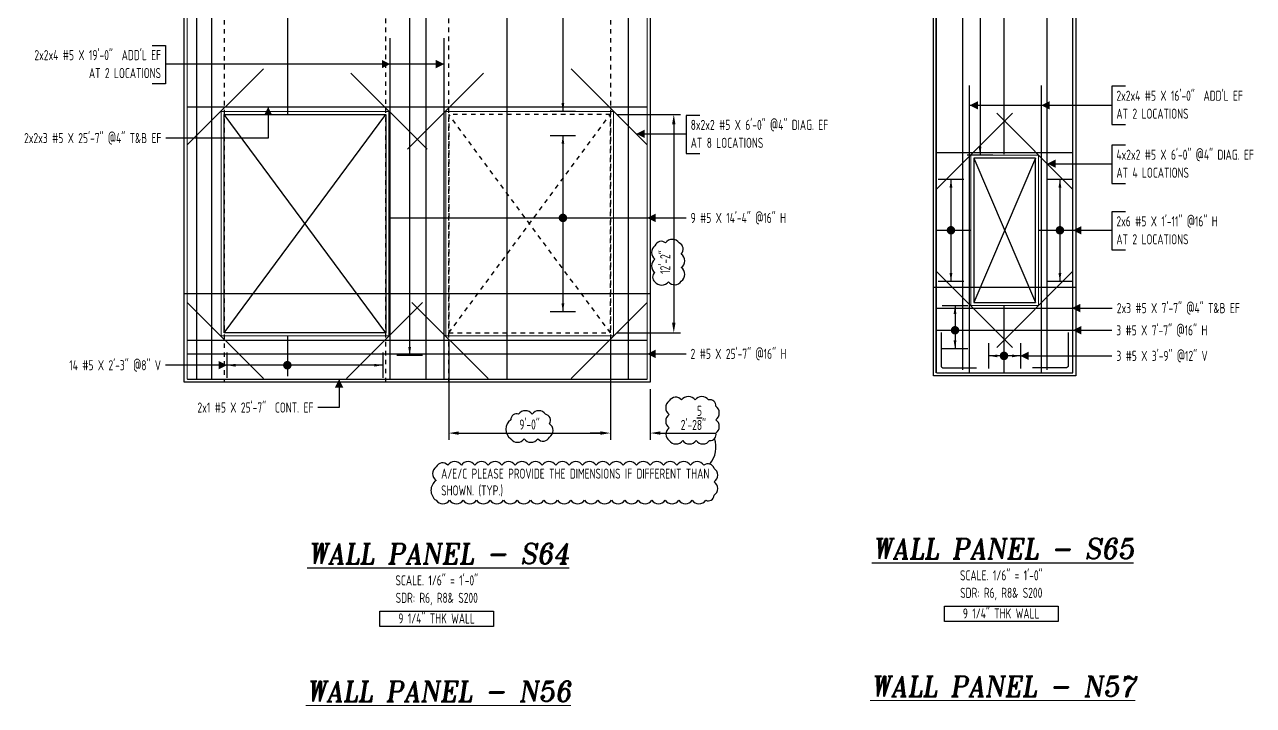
# Model space of a CAD drawing. Header units: inches. Extents: x -3675 to 38568, y -2433 to 4174.
# Drawn here: x 22788 to 23609, y -671 to -216 of the extents above; entities that cross this region are included whole.
import ezdxf
from ezdxf.enums import TextEntityAlignment as Align

# ---------------------------------------------------------------- set-up
doc = ezdxf.new("R2010")
doc.units = ezdxf.units.IN
doc.header["$MEASUREMENT"] = 0
doc.linetypes.add('HIDDEN', pattern=[6, 3, -3])
doc.layers.get('0').update_dxf_attribs({"linetype": 'CONTINUOUS'})
doc.layers.get('Defpoints').update_dxf_attribs({"linetype": 'CONTINUOUS'})
for name, color, linetype in [('0-25', 7, 'CONTINUOUS'), ('0-25TEXT', 7, 'CONTINUOUS'), ('0-35', 3, 'CONTINUOUS'), ('0-35TEXT', 3, 'CONTINUOUS'), ('0-50', 10, 'CONTINUOUS'), ('BAR-LBL', 2, 'CONTINUOUS'), ('DETAIL', 83, 'CONTINUOUS'), ('Hatch', 253, 'CONTINUOUS'), ('hidden', 7, 'HIDDEN'), ('RANGELAY', 7, 'CONTINUOUS'), ('REBARS', 4, 'CONTINUOUS')]:
    doc.layers.add(name, color=color, linetype=linetype)
doc.layers.add('COVER', color=6, linetype='CONTINUOUS', lineweight=0, plot=False)
doc.styles.add('AR', font='ARCHQUIK.shx', dxfattribs={"width": 0.8})
doc.styles.add('ROMANT', font='romant')
doc.dimstyles.new('CADS_DIM_48', dxfattribs={"dimscale": 48, "dimtxt": 0.09375, "dimasz": 0.09375, "dimexe": 0.0625, "dimexo": 0.0625, "dimgap": 0.09375, "dimtad": 0, "dimtih": 1, "dimtoh": 1, "dimzin": 1, "dimdsep": 46, "dimlunit": 4, "dimtxsty": 'AR', "dimblk": 'CLOSED', "dimcen": 0.1875, "dimadec": 0, "dimazin": 0, "dimtfac": 1, "dimtofl": 0, "dimtmove": 0, "dimatfit": 1, "dimldrblk": 'DOTBLANK', "dimfxl": 1, "dimtzin": 0, "dimarcsym": 0})

# ---------------------------------------------------------------- blocks, each defined once
blk = doc.blocks.new('leadrblk')
blk.add_lwpolyline([(0, 0, 0, 1, 0), (1, 0, 1, 1, 0)], format="xyseb")
blk = doc.blocks.new('*D103')
at = {"layer": 'Defpoints', "color": 0, "transparency": 16777216}
for p in [(23071.61, -422.25), (23179.61, -422.25), (23179.61, -489.22)]:
    blk.add_point(p, dxfattribs=at)
at = {"layer": 'DETAIL', "color": 0, "lineweight": -2, "transparency": 16777216}
for p, q in [((23071.61, -426.75), (23071.61, -493.72)), ((23179.61, -426.75), (23179.61, -493.72)), ((23078.36, -489.22), (23172.86, -489.22))]:
    blk.add_line(p, q, dxfattribs=at)
at = {"layer": 'DETAIL', "color": 0, "transparency": 16777216}
for points in [[(23078.36, -488.1), (23078.36, -490.35), (23071.61, -489.22)], [(23172.86, -488.1), (23172.86, -490.35), (23179.61, -489.22)]]:
    blk.add_solid(points, dxfattribs=at)
at = {"layer": 'DETAIL', "color": 0, "transparency": 16777216, "insert": (23125.61, -483.48), "char_height": 6.75, "attachment_point": 5, "style": 'AR'}
blk.add_mtext('9\'-0"', dxfattribs=at)
blk = doc.blocks.new('_DotBlank')
at = {"layer": '0-35', "color": 0, "lineweight": -2}
blk.add_line((-0.5, 0), (-1, 0), dxfattribs=at)
blk.add_circle((0, 0), 0.5, dxfattribs=at)
blk = doc.blocks.new('*D104')
at = {"layer": 'Defpoints', "color": 0, "transparency": 16777216}
for p in [(23179.61, -455.25), (23206.23, -455.25), (23206.23, -489.17)]:
    blk.add_point(p, dxfattribs=at)
at = {"layer": 'DETAIL', "color": 0, "lineweight": -2, "transparency": 16777216}
for p, q in [((23179.61, -459.75), (23179.61, -493.67)), ((23206.23, -459.75), (23206.23, -493.67)), ((23172.86, -489.17), (23166.11, -489.17)), ((23212.98, -489.17), (23250.3, -489.17))]:
    blk.add_line(p, q, dxfattribs=at)
at = {"layer": 'DETAIL', "color": 0, "transparency": 16777216}
for points in [[(23172.86, -488.04), (23172.86, -490.29), (23179.61, -489.17)], [(23212.98, -488.04), (23212.98, -490.29), (23206.23, -489.17)]]:
    blk.add_solid(points, dxfattribs=at)
at = {"layer": 'DETAIL', "color": 0, "transparency": 16777216, "insert": (23235.01, -479.04), "char_height": 6.75, "attachment_point": 5, "style": 'AR'}
blk.add_mtext('2\'-2{\\H1.000000x;\\S5/8;}"', dxfattribs=at)
blk = doc.blocks.new('*D105')
at = {"layer": 'Defpoints', "color": 0, "transparency": 16777216}
for p in [(23179.61, -276.25), (23179.61, -422.25), (23221.92, -422.25)]:
    blk.add_point(p, dxfattribs=at)
at = {"layer": 'DETAIL', "color": 0, "lineweight": -2, "transparency": 16777216}
for p, q in [((23184.11, -276.25), (23226.42, -276.25)), ((23221.92, -283), (23221.92, -415.5)), ((23184.11, -422.25), (23226.42, -422.25))]:
    blk.add_line(p, q, dxfattribs=at)
at = {"layer": 'DETAIL', "color": 0, "transparency": 16777216}
for points in [[(23220.8, -283), (23223.05, -283), (23221.92, -276.25)], [(23220.8, -415.5), (23223.05, -415.5), (23221.92, -422.25)]]:
    blk.add_solid(points, dxfattribs=at)
at = {"layer": 'DETAIL', "color": 0, "transparency": 16777216, "insert": (23216.18, -374.94), "char_height": 6.75, "attachment_point": 5, "rotation": 90, "style": 'AR'}
blk.add_mtext('12\'-2"', dxfattribs=at)
blk = doc.blocks.new('*U1183', base_point=(23442.12, -403.95))
at = {"layer": 'REBARS', "color": 0}
blk.add_lwpolyline([(23442.43, -403.95), (23442.43, -448.95)], dxfattribs=at)
blk = doc.blocks.new('rendmark')
at = {"color": 4}
blk.add_line((0, -3), (0, 3), dxfattribs=at)
blk = doc.blocks.new('rarrow')
at = {"color": 7}
blk.add_solid([(2, -0.33), (2, 0.33), (0, 0)], dxfattribs=at)
blk = doc.blocks.new('*U1814', base_point=(23453.38, -437.61))
at = {"layer": 'RANGELAY'}
blk.add_line((23453.38, -437.61), (23432.38, -437.61), dxfattribs=at)
at = {"layer": 'RANGELAY', "xscale": 2.834645669291339, "yscale": 2.834645669291339}
for name, p, rotation in [('rendmark', (23432.38, -437.61), 359.999996929531), ('rendmark', (23453.38, -437.61), 180), ('rarrow', (23432.38, -437.61), 359.999996929531), ('rarrow', (23453.38, -437.61), 180)]:
    blk.add_blockref(name, p, dxfattribs=dict(at, rotation=rotation))
blk = doc.blocks.new('VPM75AE82')
at = {"const_width": 1}
blk.add_lwpolyline([(-0.5, 0, 1), (0.5, 0, 1)], format="xyb", close=True, dxfattribs=at)
blk = doc.blocks.new('*U1184', base_point=(23397.5, -448.64))
at = {"layer": 'REBARS', "color": 0}
blk.add_lwpolyline([(23397.5, -448.95), (23488.5, -448.95)], dxfattribs=at)
blk = doc.blocks.new('*U1186', base_point=(23396.94, -448.95))
at = {"layer": 'REBARS', "color": 0}
blk.add_lwpolyline([(23397.25, -448.95), (23397.25, 101.05)], dxfattribs=at)
blk = doc.blocks.new('*U1813', base_point=(23479.78, -319.45))
at = {"layer": 'RANGELAY'}
blk.add_line((23479.78, -319.45), (23479.78, -387.95), dxfattribs=at)
at = {"layer": 'RANGELAY', "xscale": 2.834645669291339, "yscale": 2.834645669291339}
for name, p, rotation in [('rendmark', (23479.78, -319.45), 269.9999999999999), ('rarrow', (23479.78, -319.45), 269.9999999999999), ('rarrow', (23479.78, -387.95), 89.999996929531), ('rendmark', (23479.78, -387.95), 89.999996929531)]:
    blk.add_blockref(name, p, dxfattribs=dict(at, rotation=rotation))
blk = doc.blocks.new('VPM75B023')
at = {"const_width": 1}
blk.add_lwpolyline([(-0.5, 0, 1), (0.5, 0, 1)], format="xyb", close=True, dxfattribs=at)
blk = doc.blocks.new('*U1187', base_point=(23465.5, -354.02))
at = {"layer": 'REBARS', "color": 0}
blk.add_lwpolyline([(23465.5, -353.7), (23488.5, -353.7)], dxfattribs=at)
blk = doc.blocks.new('*U1812', base_point=(23407.03, -319.45))
at = {"layer": 'RANGELAY'}
blk.add_line((23407.03, -319.45), (23407.03, -387.95), dxfattribs=at)
at = {"layer": 'RANGELAY', "xscale": 2.834645669291339, "yscale": 2.834645669291339}
for name, p, rotation in [('rendmark', (23407.03, -319.45), 269.9999999999999), ('rarrow', (23407.03, -319.45), 269.9999999999999), ('rarrow', (23407.03, -387.95), 89.999996929531), ('rendmark', (23407.03, -387.95), 89.999996929531)]:
    blk.add_blockref(name, p, dxfattribs=dict(at, rotation=rotation))
blk = doc.blocks.new('VPM75B103')
at = {"const_width": 1}
blk.add_lwpolyline([(-0.5, 0, 1), (0.5, 0, 1)], format="xyb", close=True, dxfattribs=at)
blk = doc.blocks.new('*U1188', base_point=(23397.38, -354.02))
at = {"layer": 'REBARS', "color": 0}
blk.add_lwpolyline([(23397.38, -353.7), (23420.38, -353.7)], dxfattribs=at)
blk = doc.blocks.new('*U1492', base_point=(23400.18, -445.95))
at = {"layer": 'REBARS', "color": 0}
blk.add_lwpolyline([(23400.43, -421.95), (23400.43, -443.95, 0.414214), (23402.18, -445.7), (23424.18, -445.7)], format="xyb", dxfattribs=at)
blk = doc.blocks.new('*U1493', base_point=(23485.57, -445.95))
at = {"layer": 'REBARS', "color": 0}
blk.add_lwpolyline([(23485.32, -421.95), (23485.32, -443.95, -0.414214), (23483.57, -445.7), (23461.57, -445.7)], format="xyb", dxfattribs=at)
blk = doc.blocks.new('*U1189', base_point=(23397.5, -405.39))
at = {"layer": 'REBARS', "color": 0}
blk.add_lwpolyline([(23397.5, -405.7), (23488.5, -405.7)], dxfattribs=at)
blk = doc.blocks.new('*U1190', base_point=(23397.5, -302.02))
at = {"layer": 'REBARS', "color": 0}
blk.add_lwpolyline([(23397.5, -301.7), (23488.5, -301.7)], dxfattribs=at)
blk = doc.blocks.new('*U1191', base_point=(23467.06, -448.95))
at = {"layer": 'REBARS', "color": 0}
blk.add_lwpolyline([(23467.38, -448.95), (23467.38, -256.95)], dxfattribs=at)
blk = doc.blocks.new('*U1192', base_point=(23419.76, -448.95))
at = {"layer": 'REBARS', "color": 0}
blk.add_lwpolyline([(23419.44, -448.95), (23419.44, -256.95)], dxfattribs=at)
blk = doc.blocks.new('*U1193', base_point=(23488.72, -381.29))
at = {"layer": 'REBARS', "color": 0}
blk.add_lwpolyline([(23488.5, -381.07), (23437.59, -431.98)], dxfattribs=at)
blk = doc.blocks.new('*U1194', base_point=(23397.03, -381.29))
at = {"layer": 'REBARS', "color": 0}
blk.add_lwpolyline([(23397.25, -381.07), (23448.16, -431.98)], dxfattribs=at)
blk = doc.blocks.new('*U1195', base_point=(23397.03, -326.12))
at = {"layer": 'REBARS', "color": 0}
blk.add_lwpolyline([(23397.25, -326.34), (23448.16, -275.42)], dxfattribs=at)
blk = doc.blocks.new('*U1196', base_point=(23488.72, -326.12))
at = {"layer": 'REBARS', "color": 0}
blk.add_lwpolyline([(23488.5, -326.34), (23437.59, -275.42)], dxfattribs=at)
blk = doc.blocks.new('*U1197', base_point=(23397.5, -420.83))
at = {"layer": 'REBARS', "color": 0}
blk.add_lwpolyline([(23397.5, -420.51), (23488.5, -420.51)], dxfattribs=at)
blk = doc.blocks.new('*U1811', base_point=(23409.74, -403.95))
at = {"layer": 'RANGELAY'}
blk.add_line((23409.74, -403.95), (23409.74, -432.95), dxfattribs=at)
at = {"layer": 'RANGELAY', "xscale": 2.834645669291339, "yscale": 2.834645669291339}
for name, p, rotation in [('rendmark', (23409.74, -403.95), 269.9999999999999), ('rarrow', (23409.74, -403.95), 269.9999999999999), ('rendmark', (23409.74, -432.95), 89.999996929531), ('rarrow', (23409.74, -432.95), 89.999996929531)]:
    blk.add_blockref(name, p, dxfattribs=dict(at, rotation=rotation))
blk = doc.blocks.new('VPM75B663')
at = {"const_width": 1}
blk.add_lwpolyline([(-0.5, 0, 1), (0.5, 0, 1)], format="xyb", close=True, dxfattribs=at)
blk = doc.blocks.new('*U1198', base_point=(23488.81, -448.95))
at = {"layer": 'REBARS', "color": 0}
blk.add_lwpolyline([(23488.5, -448.95), (23488.5, 101.05)], dxfattribs=at)
blk = doc.blocks.new('*U1199', base_point=(23442.12, 101.15))
at = {"layer": 'REBARS', "color": 0}
blk.add_lwpolyline([(23442.43, 101.15), (23442.43, -302.85)], dxfattribs=at)
blk = doc.blocks.new('*U1809', base_point=(23426.44, 85.05))
at = {"layer": 'RANGELAY'}
blk.add_line((23426.44, 85.05), (23426.44, -303.45), dxfattribs=at)
at = {"layer": 'RANGELAY', "xscale": 2.834645669291339, "yscale": 2.834645669291339}
for name, p, rotation in [('rendmark', (23426.44, 85.05), 269.9999999999999), ('rarrow', (23426.44, 85.05), 269.9999999999999), ('rendmark', (23426.44, -303.45), 89.999996929531), ('rarrow', (23426.44, -303.45), 89.999996929531)]:
    blk.add_blockref(name, p, dxfattribs=dict(at, rotation=rotation))
blk = doc.blocks.new('*U1201', base_point=(23470.92, -446.95))
at = {"layer": 'REBARS', "color": 0}
blk.add_lwpolyline([(23471.23, -446.95), (23471.23, 103.05)], dxfattribs=at)
blk = doc.blocks.new('*U1202', base_point=(23414.54, -446.95))
at = {"layer": 'REBARS', "color": 0}
blk.add_lwpolyline([(23414.85, -446.95), (23414.85, 103.05)], dxfattribs=at)
blk = doc.blocks.new('*U1529', base_point=(23110.1, 96.75))
at = {"layer": 'REBARS', "color": 0}
blk.add_lwpolyline([(23110.41, 96.75), (23110.41, -453.25)], dxfattribs=at)
blk = doc.blocks.new('*U1205', base_point=(23032.15, -345.74))
at = {"layer": 'REBARS', "color": 0}
blk.add_lwpolyline([(23032.15, -345.42), (23204.15, -345.42)], dxfattribs=at)
blk = doc.blocks.new('*U1807', base_point=(23147.89, -290.25))
at = {"layer": 'RANGELAY'}
blk.add_line((23147.89, -290.25), (23147.89, -408.25), dxfattribs=at)
at = {"layer": 'RANGELAY', "xscale": 2.834645669291339, "yscale": 2.834645669291339}
for name, p, rotation in [('rendmark', (23147.89, -290.25), 269.9999999999999), ('rarrow', (23147.89, -290.25), 269.9999999999999), ('rendmark', (23147.89, -408.25), 89.999996929531), ('rarrow', (23147.89, -408.25), 89.999996929531)]:
    blk.add_blockref(name, p, dxfattribs=dict(at, rotation=rotation))
blk = doc.blocks.new('VPM75BD82')
at = {"const_width": 1}
blk.add_lwpolyline([(-0.5, 0, 1), (0.5, 0, 1)], format="xyb", close=True, dxfattribs=at)
blk = doc.blocks.new('*U1206', base_point=(22896.98, -436.56))
at = {"layer": 'REBARS', "color": 0}
blk.add_lwpolyline([(22896.98, -436.25), (23203.98, -436.25)], dxfattribs=at)
blk = doc.blocks.new('*U1806', base_point=(23147.89, 88.75))
at = {"layer": 'RANGELAY'}
blk.add_line((23147.89, 88.75), (23147.89, -274.25), dxfattribs=at)
at = {"layer": 'RANGELAY', "xscale": 2.834645669291339, "yscale": 2.834645669291339}
for name, p, rotation in [('rendmark', (23147.89, 88.75), 269.9999999999999), ('rarrow', (23147.89, 88.75), 269.9999999999999), ('rarrow', (23147.89, -274.25), 89.999996929531), ('rendmark', (23147.89, -274.25), 89.999996929531)]:
    blk.add_blockref(name, p, dxfattribs=dict(at, rotation=rotation))
blk = doc.blocks.new('*U1805', base_point=(23045.55, 80.75))
at = {"layer": 'RANGELAY'}
blk.add_line((23045.55, 80.75), (23045.55, -437.25), dxfattribs=at)
at = {"layer": 'RANGELAY', "xscale": 2.834645669291339, "yscale": 2.834645669291339}
for name, p, rotation in [('rendmark', (23045.55, 80.75), 269.9999999999999), ('rarrow', (23045.55, 80.75), 269.9999999999999), ('rarrow', (23045.55, -437.25), 89.999996929531), ('rendmark', (23045.55, -437.25), 89.999996929531)]:
    blk.add_blockref(name, p, dxfattribs=dict(at, rotation=rotation))
blk = doc.blocks.new('*U1530', base_point=(23056.08, 97.06))
at = {"layer": 'REBARS', "color": 0}
blk.add_lwpolyline([(23056.39, 97.06), (23056.39, -452.94)], dxfattribs=at)
blk = doc.blocks.new('*U1209', base_point=(22963.57, 95.06))
at = {"layer": 'REBARS', "color": 0}
blk.add_lwpolyline([(22963.89, 95.06), (22963.89, -275.94)], dxfattribs=at)
blk = doc.blocks.new('*U1210', base_point=(23192.09, -453.25))
at = {"layer": 'REBARS', "color": 0}
blk.add_lwpolyline([(23191.78, -453.25), (23191.78, 96.75)], dxfattribs=at)
blk = doc.blocks.new('*U1211', base_point=(22913.7, -453.25))
at = {"layer": 'REBARS', "color": 0}
blk.add_lwpolyline([(22913.39, -453.25), (22913.39, 96.75)], dxfattribs=at)
blk = doc.blocks.new('*U1212', base_point=(22903.64, -453.25))
at = {"layer": 'REBARS', "color": 0}
blk.add_lwpolyline([(22903.33, -453.25), (22903.33, 88.75)], dxfattribs=at)
blk = doc.blocks.new('*U1214', base_point=(22897.23, -452.94))
at = {"layer": 'REBARS', "color": 0}
blk.add_lwpolyline([(22897.23, -453.25), (23204.23, -453.25)], dxfattribs=at)
blk = doc.blocks.new('*U1215', base_point=(23043.81, -299.36))
at = {"layer": 'REBARS', "color": 0}
blk.add_lwpolyline([(23044.03, -299.59), (23094.94, -248.67)], dxfattribs=at)
blk = doc.blocks.new('*U1216', base_point=(22896.76, -402.09))
at = {"layer": 'REBARS', "color": 0}
blk.add_lwpolyline([(22896.98, -401.87), (22947.89, -452.78)], dxfattribs=at)
blk = doc.blocks.new('*U1217', base_point=(22896.76, -296.41))
at = {"layer": 'REBARS', "color": 0}
blk.add_lwpolyline([(22896.98, -296.63), (22947.89, -245.72)], dxfattribs=at)
blk = doc.blocks.new('*U1218', base_point=(23057.4, -299.36))
at = {"layer": 'REBARS', "color": 0}
blk.add_lwpolyline([(23057.18, -299.59), (23006.27, -248.67)], dxfattribs=at)
blk = doc.blocks.new('*U1219', base_point=(23204.45, -402.09))
at = {"layer": 'REBARS', "color": 0}
blk.add_lwpolyline([(23204.23, -401.87), (23153.32, -452.78)], dxfattribs=at)
blk = doc.blocks.new('*U1220', base_point=(23204.45, -296.41))
at = {"layer": 'REBARS', "color": 0}
blk.add_lwpolyline([(23204.23, -296.63), (23153.32, -245.72)], dxfattribs=at)
blk = doc.blocks.new('*U1221', base_point=(23046.76, -402.09))
at = {"layer": 'REBARS', "color": 0}
blk.add_lwpolyline([(23046.98, -401.87), (23097.89, -452.78)], dxfattribs=at)
blk = doc.blocks.new('*U1222', base_point=(23054.45, -402.09))
at = {"layer": 'REBARS', "color": 0}
blk.add_lwpolyline([(23054.23, -401.87), (23003.32, -452.78)], dxfattribs=at)
blk = doc.blocks.new('*U1223', base_point=(22963.57, -424.25))
at = {"layer": 'REBARS', "color": 0}
blk.add_lwpolyline([(22963.89, -424.25), (22963.89, -451.25)], dxfattribs=at)
blk = doc.blocks.new('*U1800', base_point=(23027.61, -443.86))
at = {"layer": 'RANGELAY'}
blk.add_line((23027.61, -443.86), (22923.61, -443.86), dxfattribs=at)
at = {"layer": 'RANGELAY', "xscale": 2.834645669291339, "yscale": 2.834645669291339}
for name, p, rotation in [('rendmark', (22923.61, -443.86), 359.9999969295309), ('rarrow', (22923.61, -443.86), 359.9999969295309), ('rarrow', (23027.61, -443.86), 179.9999999999999), ('rendmark', (23027.61, -443.86), 179.9999999999999)]:
    blk.add_blockref(name, p, dxfattribs=dict(at, rotation=rotation))
blk = doc.blocks.new('VPM75C9E2')
at = {"const_width": 1}
blk.add_lwpolyline([(-0.5, 0, 1), (0.5, 0, 1)], format="xyb", close=True, dxfattribs=at)
blk = doc.blocks.new('*U1224', base_point=(22896.98, -426.89))
at = {"layer": 'REBARS', "color": 0}
blk.add_lwpolyline([(22896.98, -427.2), (23203.98, -427.2)], dxfattribs=at)
blk = doc.blocks.new('*U1225', base_point=(22896.98, -271.62))
at = {"layer": 'REBARS', "color": 0}
blk.add_lwpolyline([(22896.98, -271.3), (23203.98, -271.3)], dxfattribs=at)
blk = doc.blocks.new('*U1226', base_point=(23032.29, -453.25))
at = {"layer": 'REBARS', "color": 0}
blk.add_lwpolyline([(23032.61, -453.25), (23032.61, -225.25)], dxfattribs=at)
blk = doc.blocks.new('*U1227', base_point=(23068.92, -453.25))
at = {"layer": 'REBARS', "color": 0}
blk.add_lwpolyline([(23068.61, -453.25), (23068.61, -225.25)], dxfattribs=at)

msp = doc.modelspace()

# ---------------------------------------------------------------- linework, layer by layer
at = {"layer": '0-25'}
for p, q in [((22921.60544, -422.25158), (23029.60544, -276.25113)), ((23029.60544, -422.25158), (22921.60544, -276.25113))]:
    msp.add_line(p, q, dxfattribs=at)
for points in [[(23463.37617, -305.45399), (23422.37617, -401.95399)], [(23422.37617, -305.45399), (23463.37617, -401.95399)]]:
    msp.add_lwpolyline(points, dxfattribs=at)
at = {"layer": '0-25TEXT'}
for points in [[(22873.51164, -230.28181), (22882.5107, -230.28181), (22882.5107, -255.77914), (22873.51164, -255.77914)], [(23068.60545, -242.65551), (22882.5107, -242.65551)], [(23523.50022, -257.43198), (23514.50117, -257.43198), (23514.50117, -282.9293), (23523.50022, -282.9293)], [(23419.4428, -270.18064), (23514.50117, -270.18064)], [(22951.07688, -271.3034), (22951.07688, -292.08401), (22882.73846, -292.08401)], [(23239.2295, -276.889), (23230.23044, -276.889), (23230.23044, -302.38632), (23239.2295, -302.38632)], [(23196.85964, -289.2627), (23230.23044, -289.2627)], [(23523.50022, -296.84062), (23514.50117, -296.84062), (23514.50117, -322.33794), (23523.50022, -322.33794)], [(23471.37913, -309.21432), (23514.50117, -309.21432)], [(23523.50022, -341.33029), (23514.50117, -341.33029), (23514.50117, -366.82761), (23523.50022, -366.82761)], [(23204.15471, -345.42373), (23230.15471, -345.42373)], [(23488.50117, -353.70399), (23514.50117, -353.70399)], [(23487.75536, -405.70495), (23514.76634, -405.70495)], [(23488.42544, -420.51261), (23514.42544, -420.51261)], [(23204.15471, -436.24588), (23230.15471, -436.24588)], [(23453.37617, -437.60748), (23514.50117, -437.60748)], [(22923.60544, -443.85777), (22882.5107, -443.85777)], [(22998.42459, -453.25158), (22998.42459, -472.124), (22984.27257, -472.124)]]:
    msp.add_lwpolyline(points, dxfattribs=at)
at = {"layer": '0-35'}
for points in [[(22909.60544, 98.74842), (23206.23044, 98.74842), (23206.23044, -455.25158), (22894.98044, -455.25158), (22894.98044, 90.74842), (22909.60544, 90.74842)], [(23395.25117, 103.04601), (23490.50117, 103.04601), (23490.50117, -450.95399), (23395.25117, -450.95399)], [(22921.60544, -276.25113), (23029.60544, -276.25113), (23029.60544, -422.25158), (22921.60544, -422.25158)], [(23463.37617, -305.45399), (23422.37617, -305.45399), (23422.37617, -401.95399), (23463.37617, -401.95399)]]:
    msp.add_lwpolyline(points, close=True, dxfattribs=at)
at = {"layer": '0-50'}
for points in [[(23402.67991, -604.76123), (23478.56675, -604.76123), (23478.56675, -615.11759), (23402.67991, -615.11759)], [(23025.72376, -608.1104), (23101.6106, -608.1104), (23101.6106, -618.46676), (23025.72376, -618.46676)]]:
    msp.add_lwpolyline(points, close=True, dxfattribs=at)
at = {"layer": 'COVER'}
for points in [[(23397.25117, 101.04601), (23488.50117, 101.04601), (23488.50117, -448.95399), (23397.25117, -448.95399)], [(22911.60544, 96.74842), (23204.23044, 96.74842), (23204.23044, -453.25158), (22896.98044, -453.25158), (22896.98044, 88.74842), (22911.60544, 88.74842)], [(22919.60544, -274.25113), (23031.60544, -274.25113), (23031.60544, -424.25158), (22919.60544, -424.25158)], [(23181.60544, -274.25113), (23069.60544, -274.25113), (23069.60544, -424.25158), (23181.60544, -424.25158)], [(23465.37617, -303.45399), (23420.37617, -303.45399), (23420.37617, -403.95399), (23465.37617, -403.95399)]]:
    msp.add_lwpolyline(points, close=True, dxfattribs=at)
at = {"layer": 'DETAIL'}
for points in [[(23209.34612, -388.02947, 0.52056705), (23218.34612, -388.02947, 0.52056705), (23226.94688, -387.63022, 0.52056705), (23226.94688, -378.63022, 0.52056705), (23226.94688, -369.63022, 0.52056705), (23225.45845, -362.11865, 0.52056705), (23216.45845, -362.11865, 0.52056705), (23209.34612, -364.00631, 0.52056705), (23209.34612, -373.00631, 0.52056705), (23209.34612, -382.00631, 0.52056705)], [(23218.86285, -494.1019, 0.52056705), (23227.86285, -494.1019, 0.52056705), (23236.86285, -494.1019, 0.52056705), (23245.86285, -494.1019, 0.52056705), (23249.99903, -489.23807, 0.52056705), (23249.99903, -480.23807, 0.52056705), (23249.99903, -471.23807, 0.52056705), (23245.17358, -467.06353, 0.52056705), (23236.17358, -467.06353, 0.52056705), (23227.17358, -467.06353, 0.52056705), (23218.86285, -467.7528, 0.52056705), (23218.86285, -476.7528, 0.52056705), (23218.86285, -485.7528, 0.52056705)], [(23113.04472, -493.01229, 0.52056705), (23122.04472, -493.01229, 0.52056705), (23131.04472, -493.01229, 0.52056705), (23138.94958, -491.91716, 0.52056705), (23138.94958, -482.91716, 0.52056705), (23136.29537, -476.57136, 0.52056705), (23127.29537, -476.57136, 0.52056705), (23118.29537, -476.57136, 0.52056705), (23113.04472, -480.32071, 0.52056705)], [(23063.24506, -534.11714, 0.52056705), (23072.24506, -534.11714, 0.52056705), (23081.24506, -534.11714, 0.52056705), (23090.24506, -534.11714, 0.52056705), (23099.24506, -534.11714, 0.52056705), (23108.24506, -534.11714, 0.52056705), (23117.24506, -534.11714, 0.52056705), (23126.24506, -534.11714, 0.52056705), (23135.24506, -534.11714, 0.52056705), (23144.24506, -534.11714, 0.52056705), (23153.24506, -534.11714, 0.52056705), (23162.24506, -534.11714, 0.52056705), (23171.24506, -534.11714, 0.52056705), (23180.24506, -534.11714, 0.52056705), (23189.24506, -534.11714, 0.52056705), (23198.24506, -534.11714, 0.52056705), (23207.24506, -534.11714, 0.52056705), (23216.24506, -534.11714, 0.52056705), (23225.24506, -534.11714, 0.52056705), (23234.24506, -534.11714, 0.52056705), (23243.24506, -534.11714, 0.52056705), (23248.90573, -530.77781, 0.52056705), (23248.90573, -521.77781, 0.52056705), (23248.90573, -512.77781, 0.52056705), (23242.06525, -510.61829, 0.52056705), (23233.06525, -510.61829, 0.52056705), (23224.06525, -510.61829, 0.52056705), (23215.06525, -510.61829, 0.52056705), (23206.06525, -510.61829, 0.52056705), (23197.06525, -510.61829, 0.52056705), (23188.06525, -510.61829, 0.52056705), (23179.06525, -510.61829, 0.52056705), (23170.06525, -510.61829, 0.52056705), (23161.06525, -510.61829, 0.52056705), (23152.06525, -510.61829, 0.52056705), (23143.06525, -510.61829, 0.52056705), (23134.06525, -510.61829, 0.52056705), (23125.06525, -510.61829, 0.52056705), (23116.06525, -510.61829, 0.52056705), (23107.06525, -510.61829, 0.52056705), (23098.06525, -510.61829, 0.52056705), (23089.06525, -510.61829, 0.52056705), (23080.06525, -510.61829, 0.52056705), (23071.06525, -510.61829, 0.52056705), (23063.24506, -511.79809, 0.52056705), (23063.24506, -520.79809, 0.52056705)]]:
    msp.add_lwpolyline(points, format="xyb", close=True, dxfattribs=at)
msp.add_arc((23231.8007, -498.43025), 18.30116, 321.12055985, 18.09322676, dxfattribs=at)
at = {"layer": 'Hatch'}
for p, q in [((23490.50117, -391.95399), (23395.25117, -391.95399)), ((23206.23044, -396.25158), (22894.98044, -396.25158))]:
    msp.add_line(p, q, dxfattribs=at)
at = {"layer": 'hidden'}
for p, q in [((22921.60544, 98.74842), (22921.60544, -455.25158)), ((23029.60544, -455.25158), (23029.60544, 98.74842)), ((23071.60544, -455.25158), (23071.60544, 98.74842)), ((23179.60544, 98.74842), (23179.60544, -455.25158)), ((23179.60544, -422.25158), (23071.60544, -276.25113)), ((23071.60544, -422.25158), (23179.60544, -276.25113))]:
    msp.add_line(p, q, dxfattribs=at)
msp.add_lwpolyline([(23179.60544, -276.25113), (23071.60544, -276.25113), (23071.60544, -422.25158), (23179.60544, -422.25158)], close=True, dxfattribs=at)

# ---------------------------------------------------------------- block references
at = {"layer": '0-25TEXT'}
for name, p, xscale, yscale, rotation in [('leadrblk', (23032.60541, -242.65551), 5.623937007874017, 2.250708661417324, 180.000003070469), ('leadrblk', (23068.60545, -242.65551), 5.623937007874017, 2.250708661417324, 180.000003070469), ('leadrblk', (22951.07688, -271.3034), 5.623937007874017, 2.250708661417324, 270.0000046057035), ('VPM75BD82', (23147.89372, -345.42373), 2.834645669291338, 2.834645669291338, 269.9999999999999), ('VPM75B103', (23407.03409, -353.70406), 2.834645669291338, 2.834645669291338, 270), ('VPM75B023', (23479.78294, -353.70406), 2.834645669291338, 2.834645669291338, 270), ('VPM75B663', (23409.7351, -420.51261), 2.834645669291338, 2.834645669291338, 269.9999999999999), ('VPM75AE82', (23442.43322, -437.60748), 2.834645669291338, 2.834645669291338, 179.9999999999999), ('leadrblk', (22923.60544, -443.85777), 5.623937007874017, 2.250708661417324, 180.000003070469), ('VPM75C9E2', (22963.88718, -443.85777), 2.834645669291338, 2.834645669291338, 179.9999999999999), ('leadrblk', (22998.42459, -453.25158), 5.623937007874017, 2.250708661417324, 270.0000015352345)]:
    msp.add_blockref(name, p, dxfattribs=dict(at, xscale=xscale, yscale=yscale, rotation=rotation))
at = {"layer": '0-25TEXT', "xscale": 5.623937007874017, "yscale": 2.250708661417324}
for p in [(23419.4428, -270.18062), (23467.37617, -270.18064), (23196.85964, -289.2627), (23471.37913, -309.21432), (23204.15471, -345.42373), (23488.50117, -353.70399), (23487.75536, -405.70495), (23488.42544, -420.51261), (23204.15471, -436.24588), (23453.37617, -437.60748)]:
    msp.add_blockref('leadrblk', p, dxfattribs=at)
at = {"layer": 'RANGELAY'}
for name, p in [('*U1806', (23147.89372, 88.74842)), ('*U1809', (23426.44198, 85.04601)), ('*U1805', (23045.54803, 80.74842)), ('*U1807', (23147.89372, -290.25113)), ('*U1812', (23407.03409, -319.45399)), ('*U1813', (23479.78294, -319.45399)), ('*U1811', (23409.7351, -403.95399)), ('*U1814', (23453.37617, -437.60748)), ('*U1800', (23027.60544, -443.85777))]:
    msp.add_blockref(name, p, dxfattribs=at)
at = {"layer": 'REBARS', "color": 4}
for name, p in [('*U1186', (23396.93885, -448.95399)), ('*U1202', (23414.53931, -446.95399)), ('*U1199', (23442.12072, 101.15215)), ('*U1201', (23470.92152, -446.95399)), ('*U1198', (23488.81349, -448.95399)), ('*U1211', (22913.7038, -453.25158)), ('*U1209', (22963.57467, 95.06261)), ('*U1530', (23056.08069, 97.06261)), ('*U1529', (23110.09645, 96.74842)), ('*U1210', (23192.09148, -453.25158)), ('*U1212', (22903.64107, -453.25158)), ('*U1226', (23032.293, -453.25158)), ('*U1227', (23068.91788, -453.25158)), ('*U1217', (22896.75934, -296.41267)), ('*U1220', (23204.45141, -296.41254)), ('*U1218', (23057.40356, -299.36469)), ('*U1215', (23043.80732, -299.36469)), ('*U1192', (23419.75525, -448.95399)), ('*U1191', (23467.06373, -448.95399)), ('*U1225', (22896.98044, -271.6159)), ('*U1195', (23397.0302, -326.1154)), ('*U1196', (23488.72214, -326.1154)), ('*U1190', (23397.50117, -302.01556)), ('*U1205', (23032.15471, -345.73623)), ('*U1188', (23397.37617, -354.01649)), ('*U1187', (23465.50117, -354.01649)), ('*U1194', (23397.0302, -381.29258)), ('*U1193', (23488.72214, -381.29258)), ('*U1216', (22896.75931, -402.09001)), ('*U1222', (23054.45157, -402.09001)), ('*U1221', (23046.75947, -402.09017)), ('*U1219', (23204.45141, -402.09017)), ('*U1189', (23397.50117, -405.39242)), ('*U1183', (23442.12072, -403.95399)), ('*U1223', (22963.57467, -424.25158)), ('*U1197', (23397.50117, -420.82511)), ('*U1492', (23400.18164, -445.95399)), ('*U1493', (23485.5707, -445.95399)), ('*U1224', (22896.98044, -426.88681)), ('*U1206', (22896.98044, -436.55838)), ('*U1184', (23397.50117, -448.64149)), ('*U1214', (22897.23044, -452.93908))]:
    msp.add_blockref(name, p, dxfattribs=at)

# ---------------------------------------------------------------- texts
at = {"color": 7, "linetype": 'Continuous', "style": 'ROMANT', "oblique": 9, "width": 0.95}
for s, p in [('%%UWALL PANEL - S64', (23065.03906, -576.5385)), ('%%UWALL PANEL - S65', (23441.99521, -573.18933))]:
    msp.add_text(s, height=13.5, dxfattribs=at).set_placement(p, align=Align.CENTER)
at = {"layer": '0-35TEXT', "style": 'AR', "width": 0.8}
msp.add_text('AT 2 LOCATIONS', height=6.7498312, dxfattribs=at).set_placement((22879.51101, -252.02953), align=Align.RIGHT)
for s, p in [('AT 2 LOCATIONS', (23517.50085, -279.17969)), ('AT 8 LOCATIONS', (23233.23013, -298.63672)), ('AT 4 LOCATIONS', (23517.50085, -318.58834)), ('AT 2 LOCATIONS', (23517.50085, -363.07801))]:
    msp.add_text(s, height=6.7498312, dxfattribs=at).set_placement(p)
for s, p in [('SCALE. 1/6" = 1\'-0"', (23440.62333, -587.63622)), ('SCALE. 1/6" = 1\'-0"', (23063.66718, -590.98539)), ('SDR: R6, R8& S200', (23063.66718, -602.65358)), ('SDR: R6, R8& S200', (23440.62333, -599.30442)), ('9 1/4" THK WALL', (23440.54641, -613.09244)), ('9 1/4" THK WALL', (23063.59026, -616.4416))]:
    msp.add_text(s, height=6.7498312, dxfattribs=at).set_placement(p, align=Align.CENTER)
at = {"layer": 'BAR-LBL', "style": 'AR', "width": 0.8}
for s, p in [('2x2x4 #5 X 19\'-0"  ADD\'L EF', (22879.51101, -240.03079)), ('2x2x3 #5 X 25\'-7" @4" T&B EF', (22879.73878, -295.45865)), ('14 #5 X 2\'-3" @8" V', (22879.51101, -447.23241)), ('2x1 #5 X 25\'-7"  CONT. EF', (22981.27289, -475.49864))]:
    msp.add_text(s, height=6.7492913, dxfattribs=at).set_placement(p, align=Align.RIGHT)
for s, p in [('2x2x4 #5 X 16\'-0"  ADD\'L EF', (23517.50085, -267.18095)), ('8x2x2 #5 X 6\'-0" @4" DIAG. EF', (23233.23013, -286.63798)), ('4x2x2 #5 X 6\'-0" @4" DIAG. EF', (23517.50085, -306.5896)), ('9 #5 X 14\'-4" @16" H', (23233.1544, -348.79837)), ('2x6 #5 X 1\'-11" @16" H', (23517.50085, -351.07927)), ('2x3 #5 X 7\'-7" @4" T&B EF', (23517.76602, -409.07959)), ('3 #5 X 7\'-7" @16" H', (23517.42512, -423.88726)), ('2 #5 X 25\'-7" @16" H', (23233.1544, -439.62053)), ('3 #5 X 3\'-9" @12" V', (23517.50085, -440.98213))]:
    msp.add_text(s, height=6.7492913, dxfattribs=at).set_placement(p)
at = {"layer": 'COVER', "style": 'ROMANT', "oblique": 9, "width": 0.95}
for s, p in [('%%UWALL PANEL - N56', (23065.03906, -668.47725)), ('%%UWALL PANEL - N57', (23441.99521, -665.12808))]:
    msp.add_text(s, height=13.5, dxfattribs=at).set_placement(p, align=Align.CENTER)
at = {"layer": 'DETAIL', "insert": (23066.59555, -512.90425), "char_height": 6.7498312, "width": 190.9524352, "attachment_point": 1, "style": 'AR'}
msp.add_mtext('A/E/C PLEASE PROVIDE THE DIMENSIONS IF DIFFERENT THAN SHOWN. (TYP.)', dxfattribs=at)

# ---------------------------------------------------------------- dimensions: what is measured, and where the dimension line sits
at = {"layer": 'DETAIL'}
dim = msp.add_linear_dim(base=(23221.9204, -422.25158), p1=(23179.60544, -276.25113), p2=(23179.60544, -422.25158), angle=90, dimstyle='CADS_DIM_48', override={"dimscale": 72, "dimgap": 0.03125, "dimtad": 1, "dimtih": 0, "dimtoh": 0, "dimdec": 3, "dimtdec": 3}, dxfattribs=at)
dim.commit()
dim.dimension.update_dxf_attribs({"geometry": '*D105', "text_midpoint": (23221.9204, -374.94292), "dimtype": 160})
for base, p1, p2, picture, middle in [((23179.60544, -489.22114), (23071.60544, -422.25158), (23179.60544, -422.25158), '*D103', (23125.60544, -483.47976)), ((23206.23044, -489.16964), (23179.60544, -455.25158), (23206.23044, -455.25158), '*D104', (23235.01492, -479.04464))]:
    dim = msp.add_linear_dim(base=base, p1=p1, p2=p2, dimstyle='CADS_DIM_48', override={"dimscale": 72, "dimgap": 0.03125, "dimtad": 1, "dimtih": 0, "dimtoh": 0, "dimdec": 3, "dimtdec": 3}, dxfattribs=at)
    dim.commit()
    dim.dimension.update_dxf_attribs({"geometry": picture, "text_midpoint": middle})

doc.saveas('drawing.dxf')
